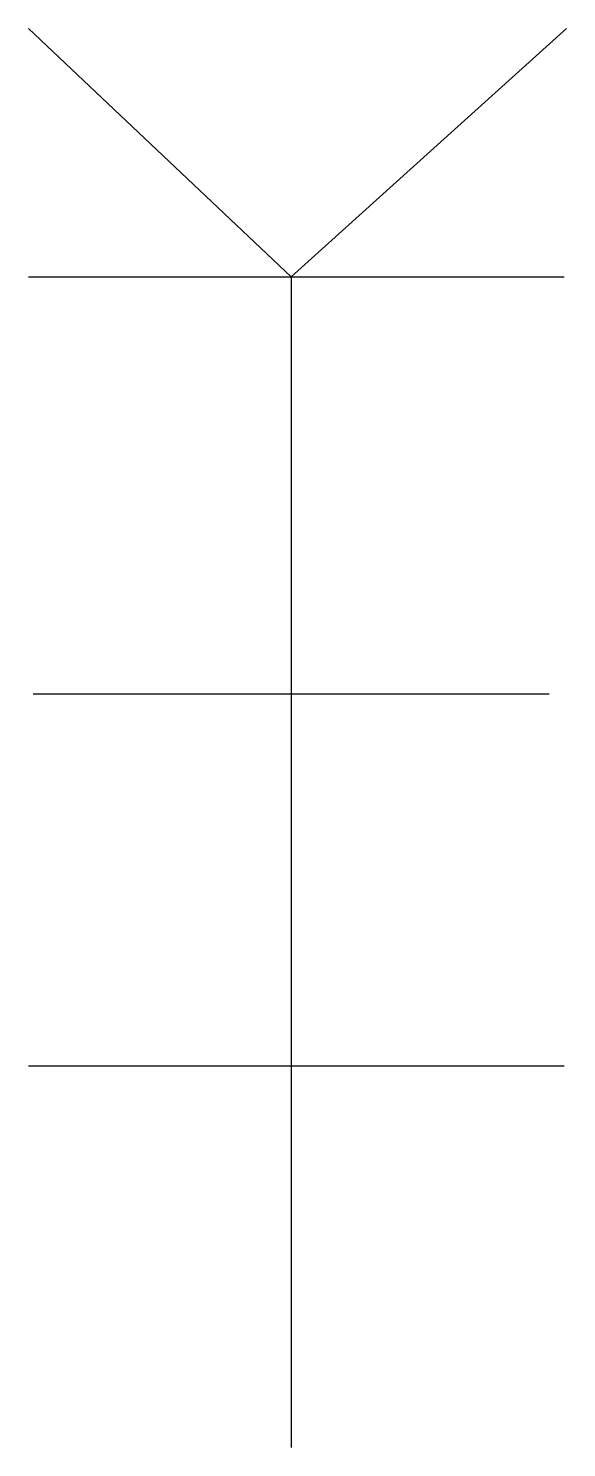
# Model space of a CAD drawing. Extents: x 0.28 to 0.86, y 0 to 1.52.
import ezdxf

# ---------------------------------------------------------------- set-up
doc = ezdxf.new("R2010")
doc.units = 0
doc.header["$MEASUREMENT"] = 0
doc.layers.add('GICAD_POUMIAN', color=7, linetype='CONTINUOUS')

msp = doc.modelspace()

# ---------------------------------------------------------------- linework, layer by layer
at = {"layer": 'GICAD_POUMIAN', "color": 1}
for p, q in [((0.5642, 1.2555), (0.2821, 1.5217)), ((0.5642, 1.2555), (0.8598, 1.5217)), ((0.2821, 1.2555), (0.857, 1.2555)), ((0.5642, 1.2555), (0.5642, 0)), ((0.2874, 0.8082), (0.841, 0.8082)), ((0.2821, 0.4094), (0.857, 0.4094))]:
    msp.add_line(p, q, dxfattribs=at)

doc.saveas('drawing.dxf')
